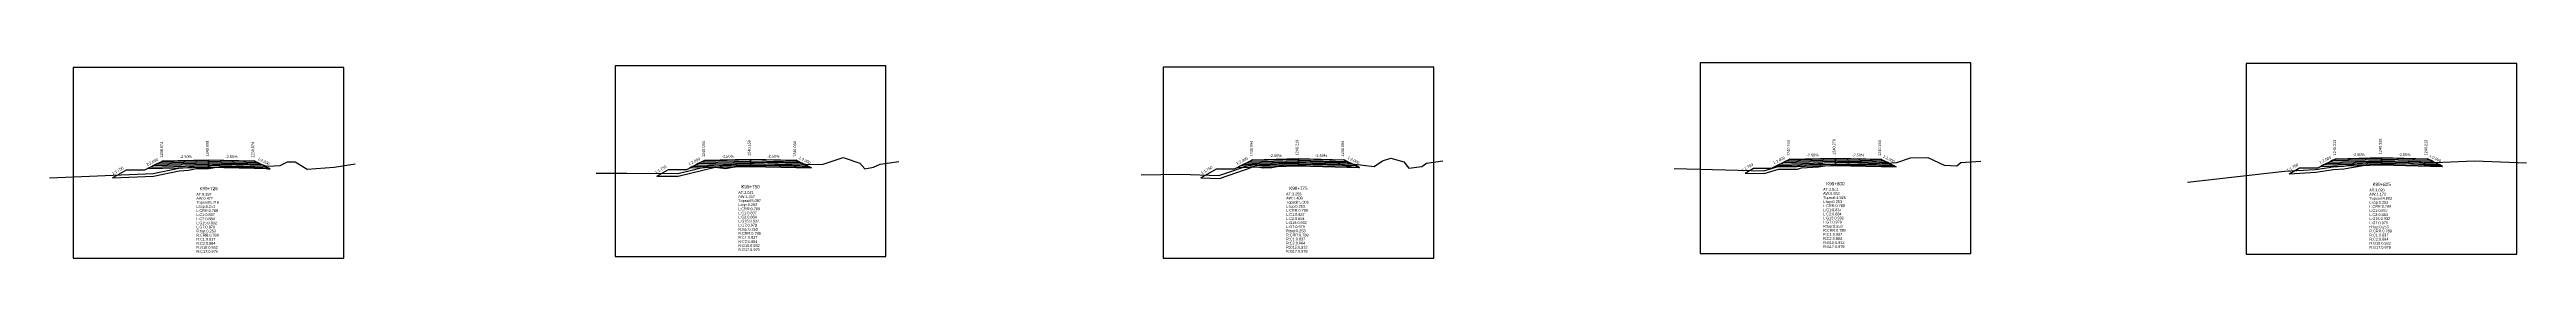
# Model space of a CAD drawing. Extents: x -7 to 78429, y 1189 to 1262.
# Drawn here: x 34045.5 to 34317.2, y 1229.2 to 1250.8 of the extents above; entities that cross this region are included whole.
import ezdxf
from ezdxf.enums import TextEntityAlignment as Align

# ---------------------------------------------------------------- set-up
doc = ezdxf.new("R2010")
doc.units = 0

msp = doc.modelspace()

# ---------------------------------------------------------------- linework, layer by layer
at = {"layer": 'A4_BORDER', "color": 7}
for points in [[(34048.088, 1229.248), (34077.788, 1229.248), (34077.788, 1250.248), (34048.088, 1250.248), (34048.088, 1229.248)], [(34107.549, 1229.445), (34137.249, 1229.445), (34137.249, 1250.445), (34107.549, 1250.445), (34107.549, 1229.445)], [(34167.652, 1229.274), (34197.352, 1229.274), (34197.352, 1250.274), (34167.652, 1250.274), (34167.652, 1229.274)], [(34226.569, 1229.781), (34256.269, 1229.781), (34256.269, 1250.781), (34226.569, 1250.781), (34226.569, 1229.781)], [(34286.501, 1229.708), (34316.201, 1229.708), (34316.201, 1250.708), (34286.501, 1250.708), (34286.501, 1229.708)]]:
    msp.add_lwpolyline(points, dxfattribs=at)
at = {"layer": 'CLEAR_GROUND', "color": 8}
for points in [[(34052.404, 1238.098), (34056.893, 1238.298), (34059.701, 1238.89), (34060.715, 1238.939), (34061.564, 1239.126), (34062.981, 1239.139), (34064.025, 1239.306), (34068.336, 1239.319), (34069.452, 1239.092), (34069.675, 1239.105)], [(34112.104, 1238.295), (34114.44, 1238.276), (34118.523, 1239.28), (34119.681, 1239.145), (34120.795, 1239.365), (34122.409, 1239.421), (34122.822, 1239.481), (34127.291, 1239.533), (34128.616, 1239.274), (34128.912, 1239.277)], [(34171.804, 1238.124), (34173.836, 1238.044), (34177.53, 1239.315), (34177.982, 1239.335), (34178.65, 1239.209), (34179.575, 1239.246), (34180.353, 1239.384), (34182.526, 1239.495), (34183.79, 1239.608), (34187.224, 1239.592), (34188.351, 1239.334), (34189.209, 1239.24)], [(34231.504, 1238.631), (34233.598, 1238.576), (34235.176, 1239.064), (34237.273, 1239.061), (34237.703, 1239.224), (34239.557, 1239.317), (34240.272, 1239.444), (34241.5, 1239.491), (34241.928, 1239.583), (34245.918, 1239.567), (34247.06, 1239.418), (34247.781, 1239.473)], [(34291.204, 1238.558), (34294.139, 1238.728), (34296.069, 1239.02), (34297.197, 1239.103), (34299.318, 1239.453), (34299.97, 1239.535), (34301.369, 1239.65), (34304.276, 1239.694), (34307.17, 1239.495), (34307.737, 1239.52)]]:
    msp.add_lwpolyline(points, dxfattribs=at)
at = {"layer": 'DESIGN_ROAD_TRIMMED', "color": 1}
for points in [[(34052.404, 1238.098), (34053.938, 1238.974), (34055.938, 1238.974), (34057.938, 1239.974), (34057.938, 1239.974), (34057.832, 1239.921), (34057.832, 1239.921), (34057.516, 1239.763), (34057.516, 1239.763), (34057.201, 1239.606), (34057.201, 1239.606), (34056.885, 1239.448), (34056.885, 1239.448), (34056.569, 1239.29), (34056.569, 1239.29), (34056.253, 1239.132), (34062.938, 1239.299), (34062.938, 1239.449), (34062.938, 1239.449), (34062.938, 1239.599), (34062.938, 1239.599), (34062.938, 1239.749), (34062.938, 1239.749), (34062.938, 1239.899), (34062.938, 1239.899), (34062.938, 1240.049), (34062.938, 1240.049), (34062.938, 1240.099), (34062.938, 1240.099), (34062.938, 1240.099), (34062.938, 1240.099), (34062.938, 1240.099), (34062.938, 1240.049), (34062.938, 1240.049), (34062.938, 1239.899), (34062.938, 1239.899), (34062.938, 1239.749), (34062.938, 1239.749), (34062.938, 1239.599), (34062.938, 1239.599), (34062.938, 1239.449), (34062.938, 1239.449), (34062.938, 1239.299), (34069.622, 1239.132), (34069.306, 1239.29), (34069.306, 1239.29), (34068.99, 1239.448), (34068.99, 1239.448), (34068.674, 1239.606), (34068.674, 1239.606), (34068.359, 1239.763), (34068.359, 1239.763), (34068.043, 1239.921), (34068.043, 1239.921), (34067.938, 1239.974), (34067.938, 1239.974), (34069.675, 1239.105)], [(34112.104, 1238.295), (34113.399, 1239.034), (34115.399, 1239.034), (34117.399, 1240.034), (34117.399, 1240.034), (34117.293, 1239.981), (34117.293, 1239.981), (34116.978, 1239.823), (34116.978, 1239.823), (34116.662, 1239.666), (34116.662, 1239.666), (34116.346, 1239.508), (34116.346, 1239.508), (34116.03, 1239.35), (34116.03, 1239.35), (34115.714, 1239.192), (34122.399, 1239.359), (34122.399, 1239.509), (34122.399, 1239.509), (34122.399, 1239.659), (34122.399, 1239.659), (34122.399, 1239.809), (34122.399, 1239.809), (34122.399, 1239.959), (34122.399, 1239.959), (34122.399, 1240.109), (34122.399, 1240.109), (34122.399, 1240.159), (34122.399, 1240.159), (34122.399, 1240.159), (34122.399, 1240.159), (34122.399, 1240.159), (34122.399, 1240.109), (34122.399, 1240.109), (34122.399, 1239.959), (34122.399, 1239.959), (34122.399, 1239.809), (34122.399, 1239.809), (34122.399, 1239.659), (34122.399, 1239.659), (34122.399, 1239.509), (34122.399, 1239.509), (34122.399, 1239.359), (34129.083, 1239.192), (34128.767, 1239.35), (34128.767, 1239.35), (34128.451, 1239.508), (34128.451, 1239.508), (34128.135, 1239.666), (34128.135, 1239.666), (34127.82, 1239.823), (34127.82, 1239.823), (34127.504, 1239.981), (34127.504, 1239.981), (34127.399, 1240.034), (34127.399, 1240.034), (34128.912, 1239.277)], [(34171.804, 1238.124), (34173.502, 1239.094), (34175.502, 1239.094), (34177.502, 1240.094), (34177.502, 1240.094), (34177.397, 1240.041), (34177.397, 1240.041), (34177.081, 1239.883), (34177.081, 1239.883), (34176.765, 1239.726), (34176.765, 1239.726), (34176.449, 1239.568), (34176.449, 1239.568), (34176.134, 1239.41), (34176.134, 1239.41), (34175.818, 1239.252), (34182.502, 1239.419), (34182.502, 1239.569), (34182.502, 1239.569), (34182.502, 1239.719), (34182.502, 1239.719), (34182.502, 1239.869), (34182.502, 1239.869), (34182.502, 1240.019), (34182.502, 1240.019), (34182.502, 1240.169), (34182.502, 1240.169), (34182.502, 1240.219), (34182.502, 1240.219), (34182.502, 1240.219), (34182.502, 1240.219), (34182.502, 1240.219), (34182.502, 1240.169), (34182.502, 1240.169), (34182.502, 1240.019), (34182.502, 1240.019), (34182.502, 1239.869), (34182.502, 1239.869), (34182.502, 1239.719), (34182.502, 1239.719), (34182.502, 1239.569), (34182.502, 1239.569), (34182.502, 1239.419), (34189.186, 1239.252), (34188.871, 1239.41), (34188.871, 1239.41), (34188.555, 1239.568), (34188.555, 1239.568), (34188.239, 1239.726), (34188.239, 1239.726), (34187.923, 1239.883), (34187.923, 1239.883), (34187.607, 1240.041), (34187.607, 1240.041), (34187.502, 1240.094), (34187.502, 1240.094), (34189.209, 1239.24)], [(34231.504, 1238.631), (34232.419, 1239.154), (34234.419, 1239.154), (34236.419, 1240.154), (34236.419, 1240.154), (34236.314, 1240.101), (34236.314, 1240.101), (34235.998, 1239.943), (34235.998, 1239.943), (34235.682, 1239.786), (34235.682, 1239.786), (34235.367, 1239.628), (34235.367, 1239.628), (34235.051, 1239.47), (34235.051, 1239.47), (34234.735, 1239.312), (34241.419, 1239.479), (34241.419, 1239.629), (34241.419, 1239.629), (34241.419, 1239.779), (34241.419, 1239.779), (34241.419, 1239.929), (34241.419, 1239.929), (34241.419, 1240.079), (34241.419, 1240.079), (34241.419, 1240.229), (34241.419, 1240.229), (34241.419, 1240.279), (34241.419, 1240.279), (34241.419, 1240.279), (34241.419, 1240.279), (34241.419, 1240.279), (34241.419, 1240.229), (34241.419, 1240.229), (34241.419, 1240.079), (34241.419, 1240.079), (34241.419, 1239.929), (34241.419, 1239.929), (34241.419, 1239.779), (34241.419, 1239.779), (34241.419, 1239.629), (34241.419, 1239.629), (34241.419, 1239.479), (34248.103, 1239.312), (34247.788, 1239.47), (34247.788, 1239.47), (34247.472, 1239.628), (34247.472, 1239.628), (34247.156, 1239.786), (34247.156, 1239.786), (34246.84, 1239.943), (34246.84, 1239.943), (34246.524, 1240.101), (34246.524, 1240.101), (34246.419, 1240.154), (34246.419, 1240.154), (34247.781, 1239.473)], [(34291.204, 1238.558), (34292.351, 1239.213), (34294.351, 1239.213), (34296.351, 1240.213), (34296.351, 1240.213), (34296.246, 1240.16), (34296.246, 1240.16), (34295.93, 1240.002), (34295.93, 1240.002), (34295.615, 1239.845), (34295.615, 1239.845), (34295.299, 1239.687), (34295.299, 1239.687), (34294.983, 1239.529), (34294.983, 1239.529), (34294.667, 1239.371), (34301.351, 1239.538), (34301.351, 1239.688), (34301.351, 1239.688), (34301.351, 1239.838), (34301.351, 1239.838), (34301.351, 1239.988), (34301.351, 1239.988), (34301.351, 1240.138), (34301.351, 1240.138), (34301.351, 1240.288), (34301.351, 1240.288), (34301.351, 1240.338), (34301.351, 1240.338), (34301.351, 1240.338), (34301.351, 1240.338), (34301.351, 1240.338), (34301.351, 1240.288), (34301.351, 1240.288), (34301.351, 1240.138), (34301.351, 1240.138), (34301.351, 1239.988), (34301.351, 1239.988), (34301.351, 1239.838), (34301.351, 1239.838), (34301.351, 1239.688), (34301.351, 1239.688), (34301.351, 1239.538), (34308.036, 1239.371), (34307.72, 1239.529), (34307.72, 1239.529), (34307.404, 1239.687), (34307.404, 1239.687), (34307.088, 1239.845), (34307.088, 1239.845), (34306.773, 1240.002), (34306.773, 1240.002), (34306.457, 1240.16), (34306.457, 1240.16), (34306.351, 1240.213), (34306.351, 1240.213), (34307.737, 1239.52)]]:
    msp.add_lwpolyline(points, dxfattribs=at)
at = {"layer": 'FINISHED_ROAD', "color": 2}
for points in [[(34053.938, 1238.974), (34055.938, 1238.974), (34057.938, 1239.974), (34057.938, 1239.974), (34062.938, 1240.099), (34067.938, 1239.974), (34067.938, 1239.974)], [(34113.399, 1239.034), (34115.399, 1239.034), (34117.399, 1240.034), (34117.399, 1240.034), (34122.399, 1240.159), (34127.399, 1240.034), (34127.399, 1240.034)], [(34173.502, 1239.094), (34175.502, 1239.094), (34177.502, 1240.094), (34177.502, 1240.094), (34182.502, 1240.219), (34187.502, 1240.094), (34187.502, 1240.094)], [(34232.419, 1239.154), (34234.419, 1239.154), (34236.419, 1240.154), (34236.419, 1240.154), (34241.419, 1240.279), (34246.419, 1240.154), (34246.419, 1240.154)], [(34292.351, 1239.213), (34294.351, 1239.213), (34296.351, 1240.213), (34296.351, 1240.213), (34301.351, 1240.338), (34306.351, 1240.213), (34306.351, 1240.213)]]:
    msp.add_lwpolyline(points, dxfattribs=at)
at = {"layer": 'LAYER_0', "color": 4}
for points in [[(34057.938, 1239.974), (34057.832, 1239.921), (34062.938, 1240.049), (34062.938, 1240.099)], [(34117.399, 1240.034), (34117.293, 1239.981), (34122.399, 1240.109), (34122.399, 1240.159)], [(34177.502, 1240.094), (34177.397, 1240.041), (34182.502, 1240.169), (34182.502, 1240.219)], [(34236.419, 1240.154), (34236.314, 1240.101), (34241.419, 1240.229), (34241.419, 1240.279)], [(34296.351, 1240.213), (34296.246, 1240.16), (34301.351, 1240.288), (34301.351, 1240.338)]]:
    msp.add_lwpolyline(points, dxfattribs=at)
at = {"layer": 'LAYER_1', "color": 4}
for points in [[(34057.832, 1239.921), (34057.516, 1239.763), (34062.938, 1239.899), (34062.938, 1240.049)], [(34117.293, 1239.981), (34116.978, 1239.823), (34122.399, 1239.959), (34122.399, 1240.109)], [(34177.397, 1240.041), (34177.081, 1239.883), (34182.502, 1240.019), (34182.502, 1240.169)], [(34236.314, 1240.101), (34235.998, 1239.943), (34241.419, 1240.079), (34241.419, 1240.229)], [(34296.246, 1240.16), (34295.93, 1240.002), (34301.351, 1240.138), (34301.351, 1240.288)]]:
    msp.add_lwpolyline(points, dxfattribs=at)
at = {"layer": 'LAYER_10', "color": 6}
for points in [[(34068.99, 1239.448), (34069.306, 1239.29), (34062.938, 1239.449), (34062.938, 1239.599)], [(34128.451, 1239.508), (34128.767, 1239.35), (34122.399, 1239.509), (34122.399, 1239.659)], [(34188.555, 1239.568), (34188.871, 1239.41), (34182.502, 1239.569), (34182.502, 1239.719)], [(34247.472, 1239.628), (34247.788, 1239.47), (34241.419, 1239.629), (34241.419, 1239.779)], [(34307.404, 1239.687), (34307.72, 1239.529), (34301.351, 1239.688), (34301.351, 1239.838)]]:
    msp.add_lwpolyline(points, dxfattribs=at)
at = {"layer": 'LAYER_11', "color": 6}
for points in [[(34069.306, 1239.29), (34069.622, 1239.132), (34062.938, 1239.299), (34062.938, 1239.449)], [(34128.767, 1239.35), (34129.083, 1239.192), (34122.399, 1239.359), (34122.399, 1239.509)], [(34188.871, 1239.41), (34189.186, 1239.252), (34182.502, 1239.419), (34182.502, 1239.569)], [(34247.788, 1239.47), (34248.103, 1239.312), (34241.419, 1239.479), (34241.419, 1239.629)], [(34307.72, 1239.529), (34308.036, 1239.371), (34301.351, 1239.538), (34301.351, 1239.688)]]:
    msp.add_lwpolyline(points, dxfattribs=at)
at = {"layer": 'LAYER_2', "color": 4}
for points in [[(34057.516, 1239.763), (34057.201, 1239.606), (34062.938, 1239.749), (34062.938, 1239.899)], [(34116.978, 1239.823), (34116.662, 1239.666), (34122.399, 1239.809), (34122.399, 1239.959)], [(34177.081, 1239.883), (34176.765, 1239.726), (34182.502, 1239.869), (34182.502, 1240.019)], [(34235.998, 1239.943), (34235.682, 1239.786), (34241.419, 1239.929), (34241.419, 1240.079)], [(34295.93, 1240.002), (34295.615, 1239.845), (34301.351, 1239.988), (34301.351, 1240.138)]]:
    msp.add_lwpolyline(points, dxfattribs=at)
at = {"layer": 'LAYER_3', "color": 4}
for points in [[(34057.201, 1239.606), (34056.885, 1239.448), (34062.938, 1239.599), (34062.938, 1239.749)], [(34116.662, 1239.666), (34116.346, 1239.508), (34122.399, 1239.659), (34122.399, 1239.809)], [(34176.765, 1239.726), (34176.449, 1239.568), (34182.502, 1239.719), (34182.502, 1239.869)], [(34235.682, 1239.786), (34235.367, 1239.628), (34241.419, 1239.779), (34241.419, 1239.929)], [(34295.615, 1239.845), (34295.299, 1239.687), (34301.351, 1239.838), (34301.351, 1239.988)]]:
    msp.add_lwpolyline(points, dxfattribs=at)
at = {"layer": 'LAYER_4', "color": 4}
for points in [[(34056.885, 1239.448), (34056.569, 1239.29), (34062.938, 1239.449), (34062.938, 1239.599)], [(34116.346, 1239.508), (34116.03, 1239.35), (34122.399, 1239.509), (34122.399, 1239.659)], [(34176.449, 1239.568), (34176.134, 1239.41), (34182.502, 1239.569), (34182.502, 1239.719)], [(34235.367, 1239.628), (34235.051, 1239.47), (34241.419, 1239.629), (34241.419, 1239.779)], [(34295.299, 1239.687), (34294.983, 1239.529), (34301.351, 1239.688), (34301.351, 1239.838)]]:
    msp.add_lwpolyline(points, dxfattribs=at)
at = {"layer": 'LAYER_5', "color": 4}
for points in [[(34056.569, 1239.29), (34056.253, 1239.132), (34062.938, 1239.299), (34062.938, 1239.449)], [(34116.03, 1239.35), (34115.714, 1239.192), (34122.399, 1239.359), (34122.399, 1239.509)], [(34176.134, 1239.41), (34175.818, 1239.252), (34182.502, 1239.419), (34182.502, 1239.569)], [(34235.051, 1239.47), (34234.735, 1239.312), (34241.419, 1239.479), (34241.419, 1239.629)], [(34294.983, 1239.529), (34294.667, 1239.371), (34301.351, 1239.538), (34301.351, 1239.688)]]:
    msp.add_lwpolyline(points, dxfattribs=at)
at = {"layer": 'LAYER_6', "color": 6}
for points in [[(34067.938, 1239.974), (34068.043, 1239.921), (34062.938, 1240.049), (34062.938, 1240.099)], [(34127.399, 1240.034), (34127.504, 1239.981), (34122.399, 1240.109), (34122.399, 1240.159)], [(34187.502, 1240.094), (34187.607, 1240.041), (34182.502, 1240.169), (34182.502, 1240.219)], [(34246.419, 1240.154), (34246.524, 1240.101), (34241.419, 1240.229), (34241.419, 1240.279)], [(34306.351, 1240.213), (34306.457, 1240.16), (34301.351, 1240.288), (34301.351, 1240.338)]]:
    msp.add_lwpolyline(points, dxfattribs=at)
at = {"layer": 'LAYER_7', "color": 6}
for points in [[(34068.043, 1239.921), (34068.359, 1239.763), (34062.938, 1239.899), (34062.938, 1240.049)], [(34127.504, 1239.981), (34127.82, 1239.823), (34122.399, 1239.959), (34122.399, 1240.109)], [(34187.607, 1240.041), (34187.923, 1239.883), (34182.502, 1240.019), (34182.502, 1240.169)], [(34246.524, 1240.101), (34246.84, 1239.943), (34241.419, 1240.079), (34241.419, 1240.229)], [(34306.457, 1240.16), (34306.773, 1240.002), (34301.351, 1240.138), (34301.351, 1240.288)]]:
    msp.add_lwpolyline(points, dxfattribs=at)
at = {"layer": 'LAYER_8', "color": 6}
for points in [[(34068.359, 1239.763), (34068.674, 1239.606), (34062.938, 1239.749), (34062.938, 1239.899)], [(34127.82, 1239.823), (34128.135, 1239.666), (34122.399, 1239.809), (34122.399, 1239.959)], [(34187.923, 1239.883), (34188.239, 1239.726), (34182.502, 1239.869), (34182.502, 1240.019)], [(34246.84, 1239.943), (34247.156, 1239.786), (34241.419, 1239.929), (34241.419, 1240.079)], [(34306.773, 1240.002), (34307.088, 1239.845), (34301.351, 1239.988), (34301.351, 1240.138)]]:
    msp.add_lwpolyline(points, dxfattribs=at)
at = {"layer": 'LAYER_9', "color": 6}
for points in [[(34068.674, 1239.606), (34068.99, 1239.448), (34062.938, 1239.599), (34062.938, 1239.749)], [(34128.135, 1239.666), (34128.451, 1239.508), (34122.399, 1239.659), (34122.399, 1239.809)], [(34188.239, 1239.726), (34188.555, 1239.568), (34182.502, 1239.719), (34182.502, 1239.869)], [(34247.156, 1239.786), (34247.472, 1239.628), (34241.419, 1239.779), (34241.419, 1239.929)], [(34307.088, 1239.845), (34307.404, 1239.687), (34301.351, 1239.838), (34301.351, 1239.988)]]:
    msp.add_lwpolyline(points, dxfattribs=at)
at = {"layer": 'NATURAL_GROUND', "color": 3}
for points in [[(34045.487, 1238.09), (34056.856, 1238.597), (34059.663, 1239.189), (34060.676, 1239.238), (34061.53, 1239.426), (34062.956, 1239.439), (34064.001, 1239.606), (34068.366, 1239.619), (34069.474, 1239.394), (34070.774, 1239.471), (34071.578, 1239.884), (34072.44, 1239.858), (34073.743, 1239.071), (34076.726, 1239.271), (34079.021, 1239.643)], [(34105.452, 1238.634), (34108.814, 1238.621), (34114.405, 1238.576), (34118.504, 1239.584), (34119.669, 1239.448), (34120.761, 1239.664), (34122.383, 1239.721), (34122.799, 1239.781), (34127.319, 1239.833), (34128.644, 1239.574), (34130.372, 1239.594), (34132.559, 1240.348), (34134.372, 1239.719), (34134.929, 1239.106), (34135.891, 1239.293), (34136.625, 1239.619), (34138.676, 1239.908)], [(34165.246, 1238.419), (34169.566, 1238.513), (34173.791, 1238.346), (34177.473, 1239.613), (34178.003, 1239.636), (34178.672, 1239.51), (34179.542, 1239.545), (34180.319, 1239.683), (34182.505, 1239.795), (34183.777, 1239.908), (34187.258, 1239.892), (34188.401, 1239.631), (34190.82, 1239.366), (34191.736, 1239.962), (34192.644, 1240.263), (34194.074, 1239.872), (34194.633, 1239.159), (34196.059, 1239.347), (34196.575, 1239.724), (34198.346, 1239.988)], [(34223.723, 1239.136), (34233.556, 1238.878), (34235.131, 1239.364), (34237.218, 1239.361), (34237.641, 1239.522), (34239.523, 1239.616), (34240.24, 1239.743), (34241.462, 1239.79), (34241.896, 1239.883), (34245.938, 1239.867), (34247.068, 1239.72), (34248.158, 1239.802), (34249.658, 1240.319), (34251.548, 1240.358), (34253.34, 1239.498), (34254.737, 1239.441), (34255.191, 1239.811), (34257.391, 1239.931)], [(34280.039, 1237.635), (34290.691, 1238.828), (34294.107, 1239.027), (34296.035, 1239.318), (34297.161, 1239.401), (34299.274, 1239.75), (34299.939, 1239.833), (34301.354, 1239.95), (34304.284, 1239.995), (34307.173, 1239.795), (34311.533, 1239.991), (34317.24, 1239.774)]]:
    msp.add_lwpolyline(points, dxfattribs=at)
at = {"layer": 'STRUCTURE_LEFT', "color": 4}
for points in [[(34057.938, 1239.974), (34057.832, 1239.921), (34057.832, 1239.921), (34057.516, 1239.763), (34057.516, 1239.763), (34057.201, 1239.606), (34057.201, 1239.606), (34056.885, 1239.448), (34056.885, 1239.448), (34056.569, 1239.29), (34056.569, 1239.29), (34056.253, 1239.132), (34062.938, 1239.299), (34062.938, 1239.449), (34062.938, 1239.449), (34062.938, 1239.599), (34062.938, 1239.599), (34062.938, 1239.749), (34062.938, 1239.749), (34062.938, 1239.899), (34062.938, 1239.899), (34062.938, 1240.049), (34062.938, 1240.049), (34062.938, 1240.099), (34062.938, 1240.099)], [(34117.399, 1240.034), (34117.293, 1239.981), (34117.293, 1239.981), (34116.978, 1239.823), (34116.978, 1239.823), (34116.662, 1239.666), (34116.662, 1239.666), (34116.346, 1239.508), (34116.346, 1239.508), (34116.03, 1239.35), (34116.03, 1239.35), (34115.714, 1239.192), (34122.399, 1239.359), (34122.399, 1239.509), (34122.399, 1239.509), (34122.399, 1239.659), (34122.399, 1239.659), (34122.399, 1239.809), (34122.399, 1239.809), (34122.399, 1239.959), (34122.399, 1239.959), (34122.399, 1240.109), (34122.399, 1240.109), (34122.399, 1240.159), (34122.399, 1240.159)], [(34177.502, 1240.094), (34177.397, 1240.041), (34177.397, 1240.041), (34177.081, 1239.883), (34177.081, 1239.883), (34176.765, 1239.726), (34176.765, 1239.726), (34176.449, 1239.568), (34176.449, 1239.568), (34176.134, 1239.41), (34176.134, 1239.41), (34175.818, 1239.252), (34182.502, 1239.419), (34182.502, 1239.569), (34182.502, 1239.569), (34182.502, 1239.719), (34182.502, 1239.719), (34182.502, 1239.869), (34182.502, 1239.869), (34182.502, 1240.019), (34182.502, 1240.019), (34182.502, 1240.169), (34182.502, 1240.169), (34182.502, 1240.219), (34182.502, 1240.219)], [(34236.419, 1240.154), (34236.314, 1240.101), (34236.314, 1240.101), (34235.998, 1239.943), (34235.998, 1239.943), (34235.682, 1239.786), (34235.682, 1239.786), (34235.367, 1239.628), (34235.367, 1239.628), (34235.051, 1239.47), (34235.051, 1239.47), (34234.735, 1239.312), (34241.419, 1239.479), (34241.419, 1239.629), (34241.419, 1239.629), (34241.419, 1239.779), (34241.419, 1239.779), (34241.419, 1239.929), (34241.419, 1239.929), (34241.419, 1240.079), (34241.419, 1240.079), (34241.419, 1240.229), (34241.419, 1240.229), (34241.419, 1240.279), (34241.419, 1240.279)], [(34296.351, 1240.213), (34296.246, 1240.16), (34296.246, 1240.16), (34295.93, 1240.002), (34295.93, 1240.002), (34295.615, 1239.845), (34295.615, 1239.845), (34295.299, 1239.687), (34295.299, 1239.687), (34294.983, 1239.529), (34294.983, 1239.529), (34294.667, 1239.371), (34301.351, 1239.538), (34301.351, 1239.688), (34301.351, 1239.688), (34301.351, 1239.838), (34301.351, 1239.838), (34301.351, 1239.988), (34301.351, 1239.988), (34301.351, 1240.138), (34301.351, 1240.138), (34301.351, 1240.288), (34301.351, 1240.288), (34301.351, 1240.338), (34301.351, 1240.338)]]:
    msp.add_lwpolyline(points, dxfattribs=at)
at = {"layer": 'STRUCTURE_RIGHT', "color": 6}
for points in [[(34062.938, 1240.099), (34062.938, 1240.099), (34062.938, 1240.049), (34062.938, 1240.049), (34062.938, 1239.899), (34062.938, 1239.899), (34062.938, 1239.749), (34062.938, 1239.749), (34062.938, 1239.599), (34062.938, 1239.599), (34062.938, 1239.449), (34062.938, 1239.449), (34062.938, 1239.299), (34069.622, 1239.132), (34069.306, 1239.29), (34069.306, 1239.29), (34068.99, 1239.448), (34068.99, 1239.448), (34068.674, 1239.606), (34068.674, 1239.606), (34068.359, 1239.763), (34068.359, 1239.763), (34068.043, 1239.921), (34068.043, 1239.921), (34067.938, 1239.974)], [(34122.399, 1240.159), (34122.399, 1240.159), (34122.399, 1240.109), (34122.399, 1240.109), (34122.399, 1239.959), (34122.399, 1239.959), (34122.399, 1239.809), (34122.399, 1239.809), (34122.399, 1239.659), (34122.399, 1239.659), (34122.399, 1239.509), (34122.399, 1239.509), (34122.399, 1239.359), (34129.083, 1239.192), (34128.767, 1239.35), (34128.767, 1239.35), (34128.451, 1239.508), (34128.451, 1239.508), (34128.135, 1239.666), (34128.135, 1239.666), (34127.82, 1239.823), (34127.82, 1239.823), (34127.504, 1239.981), (34127.504, 1239.981), (34127.399, 1240.034)], [(34182.502, 1240.219), (34182.502, 1240.219), (34182.502, 1240.169), (34182.502, 1240.169), (34182.502, 1240.019), (34182.502, 1240.019), (34182.502, 1239.869), (34182.502, 1239.869), (34182.502, 1239.719), (34182.502, 1239.719), (34182.502, 1239.569), (34182.502, 1239.569), (34182.502, 1239.419), (34189.186, 1239.252), (34188.871, 1239.41), (34188.871, 1239.41), (34188.555, 1239.568), (34188.555, 1239.568), (34188.239, 1239.726), (34188.239, 1239.726), (34187.923, 1239.883), (34187.923, 1239.883), (34187.607, 1240.041), (34187.607, 1240.041), (34187.502, 1240.094)], [(34241.419, 1240.279), (34241.419, 1240.279), (34241.419, 1240.229), (34241.419, 1240.229), (34241.419, 1240.079), (34241.419, 1240.079), (34241.419, 1239.929), (34241.419, 1239.929), (34241.419, 1239.779), (34241.419, 1239.779), (34241.419, 1239.629), (34241.419, 1239.629), (34241.419, 1239.479), (34248.103, 1239.312), (34247.788, 1239.47), (34247.788, 1239.47), (34247.472, 1239.628), (34247.472, 1239.628), (34247.156, 1239.786), (34247.156, 1239.786), (34246.84, 1239.943), (34246.84, 1239.943), (34246.524, 1240.101), (34246.524, 1240.101), (34246.419, 1240.154)], [(34301.351, 1240.338), (34301.351, 1240.338), (34301.351, 1240.288), (34301.351, 1240.288), (34301.351, 1240.138), (34301.351, 1240.138), (34301.351, 1239.988), (34301.351, 1239.988), (34301.351, 1239.838), (34301.351, 1239.838), (34301.351, 1239.688), (34301.351, 1239.688), (34301.351, 1239.538), (34308.036, 1239.371), (34307.72, 1239.529), (34307.72, 1239.529), (34307.404, 1239.687), (34307.404, 1239.687), (34307.088, 1239.845), (34307.088, 1239.845), (34306.773, 1240.002), (34306.773, 1240.002), (34306.457, 1240.16), (34306.457, 1240.16), (34306.351, 1240.213)]]:
    msp.add_lwpolyline(points, dxfattribs=at)

# ---------------------------------------------------------------- texts
at = {"layer": 'INFO_TEXT'}
for s, p in [('AT:3.021', (34121.049, 1236.345)), ('AT:3.255', (34181.152, 1236.174)), ('AT:2.541', (34240.069, 1236.681)), ('AW:0.933', (34240.069, 1236.231)), ('AT:3.020', (34300.001, 1236.608)), ('AT:5.397', (34061.588, 1236.148)), ('AW:0.477', (34061.588, 1235.698)), ('Topsoil:5.218', (34061.588, 1235.248)), ('L:top:0.253', (34061.588, 1234.798)), ('L:CRR:0.789', (34061.588, 1234.348)), ('L:C1:0.837', (34061.588, 1233.898)), ('AW:1.367', (34121.049, 1235.895)), ('Topsoil:5.097', (34121.049, 1235.445)), ('L:top:0.253', (34121.049, 1234.995)), ('L:CRR:0.789', (34121.049, 1234.545)), ('L:C1:0.837', (34121.049, 1234.095)), ('L:C2:0.884', (34121.049, 1233.645)), ('AW:1.408', (34181.152, 1235.724)), ('Topsoil:5.306', (34181.152, 1235.274)), ('L:top:0.253', (34181.152, 1234.824)), ('L:CRR:0.789', (34181.152, 1234.374)), ('L:C1:0.837', (34181.152, 1233.924)), ('L:C2:0.884', (34181.152, 1233.474)), ('Topsoil:4.925', (34240.069, 1235.781)), ('L:top:0.253', (34240.069, 1235.331)), ('L:CRR:0.789', (34240.069, 1234.881)), ('L:C1:0.837', (34240.069, 1234.431)), ('L:C2:0.884', (34240.069, 1233.981)), ('L:G15:0.932', (34240.069, 1233.531)), ('AW:1.173', (34300.001, 1236.158)), ('Topsoil:4.983', (34300.001, 1235.708)), ('L:top:0.253', (34300.001, 1235.258)), ('L:CRR:0.789', (34300.001, 1234.808)), ('L:C1:0.837', (34300.001, 1234.358)), ('L:C2:0.884', (34300.001, 1233.908)), ('L:G15:0.932', (34300.001, 1233.458)), ('L:C2:0.884', (34061.588, 1233.448)), ('L:G15:0.932', (34061.588, 1232.998)), ('L:G7:0.979', (34061.588, 1232.548)), ('R:top:0.253', (34061.588, 1232.098)), ('R:CRR:0.789', (34061.588, 1231.648)), ('R:C1:0.837', (34061.588, 1231.198)), ('R:C2:0.884', (34061.588, 1230.748)), ('L:G15:0.932', (34121.049, 1233.195)), ('L:G7:0.979', (34121.049, 1232.745)), ('R:top:0.253', (34121.049, 1232.295)), ('R:CRR:0.789', (34121.049, 1231.845)), ('R:C1:0.837', (34121.049, 1231.395)), ('R:C2:0.884', (34121.049, 1230.945)), ('L:G15:0.932', (34181.152, 1233.024)), ('L:G7:0.979', (34181.152, 1232.574)), ('R:top:0.253', (34181.152, 1232.124)), ('R:CRR:0.789', (34181.152, 1231.674)), ('R:C1:0.837', (34181.152, 1231.224)), ('R:C2:0.884', (34181.152, 1230.774)), ('L:G7:0.979', (34240.069, 1233.081)), ('R:top:0.253', (34240.069, 1232.631)), ('R:CRR:0.789', (34240.069, 1232.181)), ('R:C1:0.837', (34240.069, 1231.731)), ('R:C2:0.884', (34240.069, 1231.281)), ('R:G15:0.932', (34240.069, 1230.831)), ('L:G7:0.979', (34300.001, 1233.008)), ('R:top:0.253', (34300.001, 1232.558)), ('R:CRR:0.789', (34300.001, 1232.108)), ('R:C1:0.837', (34300.001, 1231.658)), ('R:C2:0.884', (34300.001, 1231.208)), ('R:G15:0.932', (34300.001, 1230.758)), ('R:G15:0.932', (34061.588, 1230.298)), ('R:G17:0.979', (34061.588, 1229.848)), ('R:G15:0.932', (34121.049, 1230.495)), ('R:G17:0.979', (34121.049, 1230.045)), ('R:G15:0.932', (34181.152, 1230.324)), ('R:G17:0.979', (34181.152, 1229.874)), ('R:G17:0.979', (34240.069, 1230.381)), ('R:G17:0.979', (34300.001, 1230.308))]:
    msp.add_text(s, height=0.3, dxfattribs=at).set_placement(p)
at = {"layer": 'LEFT_TEXT_H'}
for s, p in [('1239.974', (34057.938, 1240.334)), ('1240.034', (34117.399, 1240.394)), ('1240.094', (34177.502, 1240.454)), ('1240.154', (34236.419, 1240.514)), ('1240.213', (34296.351, 1240.573))]:
    msp.add_text(s, height=0.3, rotation=90, dxfattribs=at).set_placement(p)
at = {"layer": 'POINT_TEXT_H'}
for s, p in [('1240.099', (34062.938, 1240.459)), ('1240.159', (34122.399, 1240.519)), ('1240.219', (34182.502, 1240.579)), ('1240.279', (34241.419, 1240.639)), ('1240.338', (34301.351, 1240.698))]:
    msp.add_text(s, height=0.3, rotation=90, dxfattribs=at).set_placement(p)
at = {"layer": 'RIGHT_TEXT_H'}
for s, p in [('1239.974', (34067.938, 1240.334)), ('1240.034', (34127.399, 1240.394)), ('1240.094', (34187.502, 1240.454)), ('1240.154', (34246.419, 1240.514)), ('1240.213', (34306.351, 1240.573))]:
    msp.add_text(s, height=0.3, rotation=90, dxfattribs=at).set_placement(p)
at = {"layer": 'SLOPE_left'}
for s, rotation, p in [('1:1.750', 29.745, (34053.082, 1238.692)), ('1:2.000', 26.565, (34056.857, 1239.635)), ('1:1.750', 29.745, (34112.662, 1238.821)), ('1:2.000', 26.565, (34116.318, 1239.695)), ('1:1.750', 29.745, (34172.564, 1238.765)), ('1:2.000', 26.565, (34176.422, 1239.755)), ('1:1.750', 29.745, (34231.873, 1239.049)), ('1:2.000', 26.565, (34235.339, 1239.815)), ('1:1.750', 29.745, (34291.689, 1239.042)), ('1:2.000', 26.565, (34295.271, 1239.874))]:
    msp.add_text(s, height=0.3, rotation=rotation, dxfattribs=at).set_placement(p, align=Align.BOTTOM_CENTER)
at = {"layer": 'SLOPE_right'}
for p in [(34068.887, 1239.701), (34128.236, 1239.817), (34188.436, 1239.828), (34247.181, 1239.974), (34307.125, 1240.028)]:
    msp.add_text('1:2.000', height=0.3, rotation=-26.565, dxfattribs=at).set_placement(p, align=Align.BOTTOM_CENTER)
at = {"layer": 'SLOPE_TEXT'}
for p in [(34060.438, 1240.276), (34065.438, 1240.276), (34119.899, 1240.337), (34124.899, 1240.337), (34180.002, 1240.397), (34185.002, 1240.397), (34238.919, 1240.457), (34243.919, 1240.457), (34298.851, 1240.515), (34303.851, 1240.515)]:
    msp.add_text('-2.50%', height=0.3, dxfattribs=at).set_placement(p, align=Align.CENTER)
at = {"layer": 'STATION_TITLE'}
for s, p in [('K99+725', (34062.938, 1236.748)), ('K99+750', (34122.399, 1236.945)), ('K99+775', (34182.502, 1236.774)), ('K99+800', (34241.419, 1237.281)), ('K99+825', (34301.351, 1237.208))]:
    msp.add_text(s, height=0.36, dxfattribs=at).set_placement(p, align=Align.CENTER)

doc.saveas('drawing.dxf')
